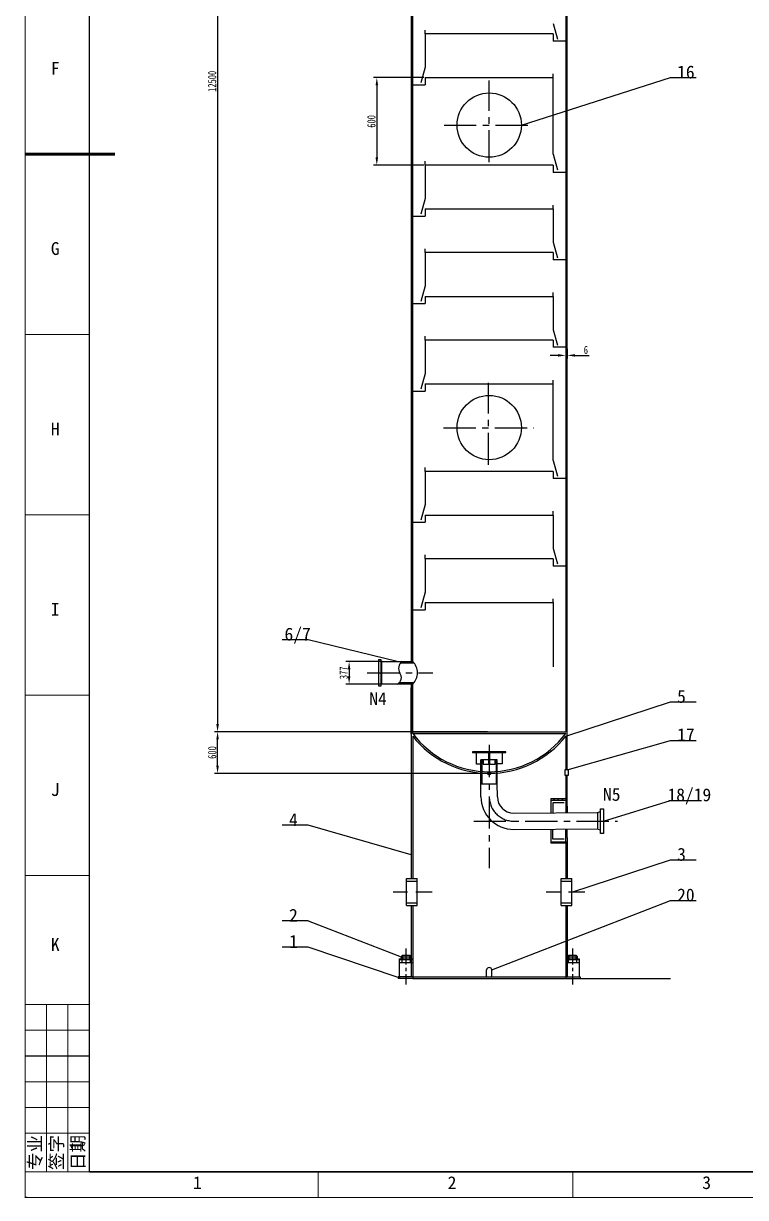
# Model space of a CAD drawing. Header units: inches. Extents: x -3009 to -2355, y -2780 to -1953.
# Drawn here: x -3009.5 to -2728.8, y -2779.6 to -2323.3 of the extents above; entities that cross this region are included whole.
import ezdxf

# ---------------------------------------------------------------- set-up
doc = ezdxf.new("R2010")
doc.units = ezdxf.units.IN
doc.header["$MEASUREMENT"] = 0
doc.header["$PDSIZE"] = -5
for name, pattern in [('ACAD_ISO05W100', [33, 24, -3, 0, -3, 0, -3]), ('CENTER', [2, 1.25, -0.25, 0.25, -0.25]), ('CENTERX2', [101.599999, 63.5, -12.7, 12.7, -12.7]), ('DASHED2', [9.525, 6.35, -3.175])]:
    doc.linetypes.add(name, pattern=pattern)
doc.layers.get('0').update_dxf_attribs({"lineweight": 25})
for name, color, linetype, lineweight in [('1', 240, 'Continuous', 25), ('A图框', 7, 'Continuous', 18), ('A标注1', 100, 'Continuous', 25), ('中心线', 1, 'CENTER', 25), ('内件', 150, 'Continuous', 25), ('标注', 102, 'Continuous', 25), ('设备轮廓', 7, 'Continuous', 25)]:
    doc.layers.add(name, color=color, linetype=linetype, lineweight=lineweight)
doc.styles.add('Annotative', font='')
doc.styles.add('HZA', font='', dxfattribs={"width": 0.75})
doc.styles.add('工程字', font='')
doc.styles.add('文字5', font='')
doc.styles.get('Annotative').set_extended_font_data('arial')
doc.styles.get('HZA').set_extended_font_data('宋体')
doc.styles.get('工程字').set_extended_font_data('宋体')
doc.styles.get('文字5').set_extended_font_data('宋体')
doc.dimstyles.new('ISO-25', dxfattribs={"dimtxt": 3.2, "dimasz": 3, "dimexe": 1.25, "dimexo": 0.625, "dimgap": 0.5, "dimtad": 1, "dimtoh": 1, "dimdec": 4, "dimdsep": 46, "dimtxsty": 'HZA', "dimcen": 2.5, "dimdle": 6, "dimclrd": 256, "dimclre": 256, "dimclrt": 256, "dimadec": 0, "dimazin": 0, "dimtfac": 1, "dimtdec": 4, "dimtmove": 0, "dimatfit": 3, "dimfxl": 0, "dimtolj": 1, "dimarcsym": 0})
pattern_1 = [(45, (0, 0), (-0.79549513, 0.79549513), [])]

# ---------------------------------------------------------------- blocks, each defined once
blk = doc.blocks.new('*X7')
at = {"layer": '标注', "ltscale": 10}
for points in [[(-2883.38, -2574.29), (-2882.38, -2574.29), (-2882.88, -2571.29)], [(-2883.38, -2577.05), (-2882.38, -2577.05), (-2882.88, -2580.05)]]:
    blk.add_hatch(color=256, dxfattribs=at).paths.add_polyline_path(points, flags=0)
at = {"layer": '标注', "lineweight": -2, "ltscale": 10}
for p, q in [((-2870.79, -2571.29), (-2884.13, -2571.29)), ((-2882.88, -2574.29), (-2882.88, -2577.05)), ((-2870.79, -2580.05), (-2884.13, -2580.05))]:
    blk.add_line(p, q, dxfattribs=at)
at = {"layer": '标注', "ltscale": 10, "insert": (-2884.98, -2575.67), "char_height": 3.2, "width": 9.4927, "attachment_point": 5, "rotation": 90, "style": 'HZA'}
blk.add_mtext('377', dxfattribs=at)
blk = doc.blocks.new('*X8')
at = {"layer": '标注', "ltscale": 10}
for points in [[(-2801.66, -2451.82), (-2801.66, -2452.82), (-2798.66, -2452.32)], [(-2795.06, -2451.82), (-2795.06, -2452.82), (-2798.06, -2452.32)]]:
    blk.add_hatch(color=256, dxfattribs=at).paths.add_polyline_path(points, flags=0)
at = {"layer": '标注', "lineweight": -2, "ltscale": 10}
for p, q in [((-2798.66, -2449.81), (-2798.66, -2453.57)), ((-2798.06, -2449.81), (-2798.06, -2453.57)), ((-2801.66, -2452.32), (-2804.66, -2452.32)), ((-2798.66, -2452.32), (-2798.06, -2452.32)), ((-2795.06, -2452.32), (-2789.57, -2452.32))]:
    blk.add_line(p, q, dxfattribs=at)
at = {"layer": '标注', "ltscale": 10, "insert": (-2790.82, -2450.22), "char_height": 3.2, "width": 2.762, "attachment_point": 5, "style": 'HZA'}
blk.add_mtext('6', dxfattribs=at)
blk = doc.blocks.new('*X10')
at = {"layer": '标注', "ltscale": 10}
for points in [[(-2934.52, -2096.05), (-2933.52, -2096.05), (-2934.02, -2093.05)], [(-2934.52, -2595.56), (-2933.52, -2595.56), (-2934.02, -2598.56)]]:
    blk.add_hatch(color=256, dxfattribs=at).paths.add_polyline_path(points, flags=0)
at = {"layer": '标注', "lineweight": -2, "ltscale": 10}
for p, q in [((-2859.39, -2093.05), (-2935.27, -2093.05)), ((-2934.02, -2096.05), (-2934.02, -2595.56)), ((-2859.39, -2598.56), (-2935.27, -2598.56))]:
    blk.add_line(p, q, dxfattribs=at)
at = {"layer": '标注', "ltscale": 10, "insert": (-2936.12, -2345.8), "char_height": 3.2, "width": 16.0358, "attachment_point": 5, "rotation": 90, "style": 'HZA'}
blk.add_mtext('12500', dxfattribs=at)
blk = doc.blocks.new('*X11')
at = {"layer": '标注', "ltscale": 10}
for points in [[(-2934.52, -2601.56), (-2933.52, -2601.56), (-2934.02, -2598.56)], [(-2934.52, -2611.74), (-2933.52, -2611.74), (-2934.02, -2614.74)]]:
    blk.add_hatch(color=256, dxfattribs=at).paths.add_polyline_path(points, flags=0)
at = {"layer": '标注', "lineweight": -2, "ltscale": 10}
for p, q in [((-2829.03, -2598.56), (-2935.27, -2598.56)), ((-2934.02, -2611.74), (-2934.02, -2601.56)), ((-2829.03, -2614.74), (-2935.27, -2614.74))]:
    blk.add_line(p, q, dxfattribs=at)
at = {"layer": '标注', "ltscale": 10, "insert": (-2936.12, -2606.65), "char_height": 3.2, "width": 9.6268, "attachment_point": 5, "rotation": 90, "style": 'HZA'}
blk.add_mtext('600', dxfattribs=at)
blk = doc.blocks.new('*X13')
at = {"layer": '标注', "ltscale": 10}
for points in [[(-2872.61, -2347.38), (-2871.61, -2347.38), (-2872.11, -2344.38)], [(-2872.61, -2375.38), (-2871.61, -2375.38), (-2872.11, -2378.38)]]:
    blk.add_hatch(color=256, dxfattribs=at).paths.add_polyline_path(points, flags=0)
at = {"layer": '标注', "lineweight": -2, "ltscale": 10}
for p, q in [((-2853.89, -2344.38), (-2873.36, -2344.38)), ((-2872.11, -2347.38), (-2872.11, -2375.38)), ((-2853.89, -2378.38), (-2873.36, -2378.38))]:
    blk.add_line(p, q, dxfattribs=at)
at = {"layer": '标注', "ltscale": 10, "insert": (-2874.21, -2361.38), "char_height": 3.2, "width": 9.6268, "attachment_point": 5, "rotation": 90, "style": 'HZA'}
blk.add_mtext('600', dxfattribs=at)

msp = doc.modelspace()

# ---------------------------------------------------------------- hatches: boundary and pattern name
at = {"true_color": 0x136734}
h = msp.add_hatch(dxfattribs=at)
h.set_pattern_fill('_U', color=116, style=0, pattern_type=0)
h.set_pattern_definition(pattern_1)
h.paths.add_polyline_path([(-2798.66023, -2624.69742), (-2804.44778, -2624.69742), (-2804.44778, -2625.14742), (-2798.66023, -2625.14742)], flags=0)
h = msp.add_hatch(dxfattribs=at)
h.set_pattern_fill('_U', color=116, style=0, pattern_type=0)
h.set_pattern_definition(pattern_1)
h.paths.add_polyline_path([(-2798.66023, -2641.40648), (-2804.44778, -2641.40648), (-2804.44778, -2641.85648), (-2798.66023, -2641.85648)], flags=0)
at = {"layer": '设备轮廓', "ltscale": 10, "true_color": 0x139b48}
h = msp.add_hatch(dxfattribs=at)
h.set_pattern_fill('ANSI31', color=114, style=0, pattern_type=0)
h.set_pattern_definition([(135, (0, 0), (-0.0883883476, -0.0883883476), [])])
edge = h.paths.add_edge_path(flags=0)
edge.add_spline(control_points=[(-2863.45987, -2579.56767), (-2863.68985, -2579.72771), (-2863.92504, -2579.88769), (-2864.16023, -2580.04767)], knot_values=[0, 0, 0, 0, 0.849068272, 0.849068272, 0.849068272, 0.849068272], weights=[1, 1, 1, 1], degree=3, periodic=0)
edge.add_line((-2864.16023, -2580.04767), (-2858.16023, -2580.04767))
edge.add_arc((-2862.39631, -2575.66767), 6.09334, 314.0430558, 320.2049699)
edge.add_line((-2857.71456, -2579.56767), (-2863.45987, -2579.56767))
edge = h.paths.add_edge_path(flags=0)
edge.add_spline(control_points=[(-2862.2541, -2571.28767), (-2862.35071, -2571.37445), (-2862.44731, -2571.46124), (-2862.54197, -2571.54802)], knot_values=[0, 0, 0, 0, 0.38813779, 0.38813779, 0.38813779, 0.38813779], weights=[1, 1, 1, 1], degree=3, periodic=0)
edge.add_spline(control_points=[(-2862.54197, -2571.54802), (-2862.54617, -2571.55186), (-2862.55036, -2571.55571), (-2862.55454, -2571.55955)], knot_values=[0, 0, 0, 0, 0.017062228, 0.017062228, 0.017062228, 0.017062228], weights=[1, 1, 1, 1], degree=3, periodic=0)
edge.add_spline(control_points=[(-2862.55454, -2571.55955), (-2862.63008, -2571.62893), (-2862.70432, -2571.6983), (-2862.77629, -2571.76767)], knot_values=[0, 0, 0, 0, 0.304115588, 0.304115588, 0.304115588, 0.304115588], weights=[1, 1, 1, 1], degree=3, periodic=0)
edge.add_line((-2862.77629, -2571.76767), (-2857.71456, -2571.76767))
edge.add_arc((-2862.39631, -2575.66767), 6.09334, 39.7950301, 45.9569442)
edge.add_line((-2858.16023, -2571.28767), (-2862.2541, -2571.28767))

# ---------------------------------------------------------------- linework, layer by layer
at = {"linetype": 'CENTERX2'}
for p, q in [((-2821.97773, -2606.42381), (-2834.8969, -2606.42381)), ((-2834.8969, -2606.42381), (-2834.8969, -2606.72292)), ((-2833.32306, -2606.7073), (-2834.88897, -2606.7073)), ((-2834.88897, -2606.7073), (-2823.3621, -2606.7073)), ((-2833.32306, -2611.13901), (-2833.32306, -2606.7073)), ((-2831.62147, -2609.43039), (-2831.20185, -2609.43039)), ((-2831.62147, -2618.82854), (-2831.62147, -2609.43344)), ((-2825.26609, -2609.43005), (-2831.62103, -2609.43005)), ((-2831.19481, -2618.82104), (-2831.19481, -2609.43039)), ((-2830.74737, -2609.45764), (-2830.74737, -2611.12411)), ((-2828.6726, -2606.70156), (-2828.6726, -2611.16684)), ((-2828.22342, -2611.16684), (-2828.22342, -2606.70156)), ((-2826.0631, -2611.12411), (-2826.0631, -2609.45764)), ((-2825.551, -2618.82103), (-2825.551, -2609.43378)), ((-2825.27125, -2618.82854), (-2825.26609, -2609.43005)), ((-2823.36804, -2606.70156), (-2821.97773, -2606.70156)), ((-2823.3621, -2606.7073), (-2823.3621, -2611.00866)), ((-2821.97773, -2606.70156), (-2821.97773, -2606.42381)), ((-2831.58315, -2611.13901), (-2833.32306, -2611.13901)), ((-2830.74737, -2611.12411), (-2826.0631, -2611.12411)), ((-2828.6726, -2611.16684), (-2828.22342, -2611.16684)), ((-2823.3621, -2611.00866), (-2825.189, -2611.00866)), ((-2831.63748, -2618.82854), (-2825.27125, -2618.82854))]:
    msp.add_line(p, q, dxfattribs=at)
for p, q in [((-2798.66023, -2624.69742), (-2804.44778, -2624.69742)), ((-2804.44778, -2624.69742), (-2804.44778, -2630.09742)), ((-2804.44778, -2625.14742), (-2798.66023, -2625.14742)), ((-2799.22273, -2626.17915), (-2803.69242, -2626.17915)), ((-2803.69242, -2626.17915), (-2803.69242, -2630.09742)), ((-2818.89632, -2630.16796), (-2786.35895, -2630.0091)), ((-2818.89632, -2636.52703), (-2786.35895, -2636.36816)), ((-2804.44778, -2636.45648), (-2804.44778, -2641.85648)), ((-2803.69242, -2640.37475), (-2803.69242, -2636.45648)), ((-2804.44778, -2641.40648), (-2798.66023, -2641.40648)), ((-2799.22273, -2640.37475), (-2803.69242, -2640.37475)), ((-2798.66023, -2641.85648), (-2804.44778, -2641.85648))]:
    msp.add_line(p, q)
for points in [[(-2799.22273, -2630.09742, 0.01688, 0.01688, 0), (-2799.22273, -2626.17915, 0.01688, 0.01688, 0)], [(-2799.22273, -2640.37475, 0.01688, 0.01688, 0), (-2799.22273, -2636.45648, 0.01688, 0.01688, 0)]]:
    msp.add_lwpolyline(points, format="xyseb")
msp.add_circle((-2828.40601, -2614.7367), 0.57351, dxfattribs=at)
for radius in [12.72515, 6.34387]:
    msp.add_arc((-2818.89632, -2623.82409), radius, 180, 270)
at = {"layer": 'A图框'}
for p, q in [((-3008.89091, -1953.58975), (-3008.89091, -2779.58975)), ((-3000.55791, -2769.58975), (-3000.55791, -2704.58975)), ((-2992.22491, -2769.58975), (-2992.22491, -2704.58975)), ((-2983.89091, -2724.50642), (-2993.89091, -2724.50642)), ((-2894.89091, -2769.58975), (-2894.89091, -2779.58975)), ((-2795.89091, -2769.58975), (-2795.89091, -2779.58975)), ((-2993.89091, -2779.58975), (-2399.89091, -2779.58975))]:
    msp.add_line(p, q, dxfattribs=at)
at = {"layer": 'A图框', "ltscale": 10}
for p, q in [((-2983.89091, -2444.17308), (-3008.89091, -2444.17308)), ((-2983.89091, -2514.25642), (-3008.89091, -2514.25642)), ((-2983.89091, -2584.33975), (-3008.89091, -2584.33975)), ((-2983.89091, -2654.42308), (-3008.89091, -2654.42308)), ((-3008.89091, -2779.58975), (-2399.89091, -2779.58975))]:
    msp.add_line(p, q, dxfattribs=at)
at = {"layer": 'A图框'}
for points in [[(-2983.89091, -1963.58975, 0.6, 0.6, 0), (-2983.89091, -2769.58975, 0.6, 0.6, 0)], [(-2973.89091, -2374.08975, 1.2, 1.2, 0), (-3008.89091, -2374.08975, 1.2, 1.2, 0)], [(-2983.89091, -2704.58975, 0.4, 0.4, 0), (-3008.89091, -2704.58975, 0.4, 0.4, 0)], [(-2983.89091, -2714.58975, 0.4, 0.4, 0), (-3008.89091, -2714.58975, 0.4, 0.4, 0)], [(-2983.89091, -2724.58975, 0.4, 0.4, 0), (-3008.89091, -2724.58975, 0.4, 0.4, 0)], [(-2983.89091, -2734.58975, 0.4, 0.4, 0), (-3008.89091, -2734.58975, 0.4, 0.4, 0)], [(-2983.89091, -2744.58975, 0.4, 0.4, 0), (-3008.89091, -2744.58975, 0.4, 0.4, 0)], [(-2983.89091, -2754.58975, 0.4, 0.4, 0), (-3008.89091, -2754.58975, 0.4, 0.4, 0)], [(-2983.89091, -2769.58975, 0.4, 0.4, 0), (-3008.89091, -2769.58975, 0.4, 0.4, 0)], [(-2983.89091, -2769.58975, 0.6, 0.6, 0), (-2409.89091, -2769.58975, 0.6, 0.6, 0)]]:
    msp.add_lwpolyline(points, format="xyseb", dxfattribs=at)
for p in [(-2983.89091, -2724.50642), (-2894.89091, -2769.58975), (-2795.89091, -2769.58975)]:
    msp.add_point(p, dxfattribs=at)
at = {"layer": 'A标注1', "ltscale": 10}
for p, q in [((-2815.91034, -2362.86157), (-2757.9709, -2344.38081)), ((-2757.9709, -2344.38081), (-2747.9709, -2344.38081)), ((-2898.84956, -2562.83491), (-2908.84956, -2562.83491)), ((-2864.16023, -2571.28767), (-2898.84956, -2562.83491)), ((-2798.66023, -2600.34048), (-2757.9709, -2587.0142)), ((-2757.9709, -2587.0142), (-2747.9709, -2587.0142)), ((-2798.06023, -2613.44125), (-2757.9709, -2601.92994)), ((-2757.9709, -2601.92994), (-2747.9709, -2601.92994)), ((-2783.98395, -2633.32226), (-2757.9709, -2625.29375)), ((-2757.9709, -2625.29375), (-2747.9709, -2625.29375)), ((-2898.84956, -2634.92841), (-2908.84956, -2634.92841)), ((-2858.76023, -2646.4752), (-2898.84956, -2634.92841)), ((-2796.26023, -2660.87971), (-2757.9709, -2648.40743)), ((-2757.9709, -2648.40743), (-2747.9709, -2648.40743)), ((-2827.41023, -2691.04741), (-2757.9709, -2664.21243)), ((-2757.9709, -2664.21243), (-2747.9709, -2664.21243)), ((-2898.84956, -2672.11426), (-2908.84956, -2672.11426)), ((-2898.84956, -2672.11426), (-2862.58186, -2686.00242)), ((-2898.84956, -2682.27133), (-2908.84956, -2682.27133)), ((-2863.76023, -2694.1117), (-2898.84956, -2682.27133)), ((-2793.06023, -2694.4617), (-2757.9709, -2694.4617))]:
    msp.add_line(p, q, dxfattribs=at)
at = {"layer": '中心线', "ltscale": 10}
for p, q in [((-2828.41023, -2377.27634), (-2828.41023, -2345.4578)), ((-2845.9348, -2362.86157), (-2810.88566, -2362.86157)), ((-2828.64945, -2494.84877), (-2828.64945, -2463.03024)), ((-2846.17401, -2480.43401), (-2811.12488, -2480.43401)), ((-2875.85454, -2575.66767), (-2850.27426, -2575.66767)), ((-2828.40601, -2603.70794), (-2828.40601, -2651.54372)), ((-2834.4146, -2633.32226), (-2778.54218, -2633.32226))]:
    msp.add_line(p, q, dxfattribs=at)
at = {"layer": '中心线', "linetype": 'DASHED2'}
for p, q in [((-2850.63617, -2660.87971), (-2865.75435, -2660.87971)), ((-2791.19072, -2660.87971), (-2806.30891, -2660.87971))]:
    msp.add_line(p, q, dxfattribs=at)
at = {"layer": '中心线', "ltscale": 5}
for p, q in [((-2860.77143, -2682.84041), (-2860.77143, -2696.86866)), ((-2796.04903, -2682.84041), (-2796.04903, -2696.86866))]:
    msp.add_line(p, q, dxfattribs=at)
at = {"layer": '中心线', "linetype": 'ACAD_ISO05W100'}
msp.add_arc((-2818.89632, -2623.82409), 9.49817, 180, 270, dxfattribs=at)
at = {"layer": '内件'}
for p, q in [((-2853.26023, -2327.38081), (-2853.26023, -2325.88081)), ((-2803.56023, -2323.32486), (-2801.82371, -2329.38081)), ((-2803.56023, -2327.38081), (-2853.26023, -2327.38081)), ((-2803.56023, -2327.38081), (-2803.56023, -2330.18081)), ((-2798.66023, -2330.18081), (-2803.56023, -2330.18081)), ((-2853.26023, -2340.32486), (-2854.99675, -2346.38081)), ((-2853.26023, -2344.38081), (-2853.26023, -2347.18081)), ((-2853.26023, -2344.38081), (-2803.56023, -2344.38081)), ((-2803.56023, -2344.38081), (-2803.56023, -2342.88081)), ((-2858.16023, -2347.18081), (-2853.26023, -2347.18081)), ((-2853.26023, -2378.38081), (-2853.26023, -2376.88081)), ((-2803.56023, -2374.16121), (-2801.82371, -2380.21715)), ((-2803.56023, -2378.38081), (-2853.26023, -2378.38081)), ((-2803.56023, -2378.38081), (-2803.56023, -2381.18081)), ((-2798.66023, -2381.18081), (-2803.56023, -2381.18081)), ((-2853.26023, -2391.32486), (-2854.99675, -2397.38081)), ((-2853.26023, -2395.38081), (-2853.26023, -2398.18081)), ((-2853.26023, -2395.38081), (-2803.56023, -2395.38081)), ((-2803.56023, -2395.38081), (-2803.56023, -2393.88081)), ((-2858.16023, -2398.18081), (-2853.26023, -2398.18081)), ((-2803.56023, -2408.32486), (-2801.82371, -2414.38081)), ((-2853.26023, -2412.38081), (-2853.26023, -2410.88081)), ((-2803.56023, -2412.38081), (-2853.26023, -2412.38081)), ((-2803.56023, -2412.38081), (-2803.56023, -2415.18081)), ((-2798.66023, -2415.18081), (-2803.56023, -2415.18081)), ((-2853.26023, -2425.32486), (-2854.99675, -2431.38081)), ((-2853.26023, -2429.38081), (-2853.26023, -2432.18081)), ((-2853.26023, -2429.38081), (-2803.56023, -2429.38081)), ((-2803.56023, -2429.38081), (-2803.56023, -2427.88081)), ((-2858.16023, -2432.18081), (-2853.26023, -2432.18081)), ((-2853.26023, -2446.38081), (-2853.26023, -2444.88081)), ((-2803.56023, -2442.32486), (-2801.82371, -2448.38081)), ((-2803.56023, -2446.38081), (-2853.26023, -2446.38081)), ((-2803.56023, -2446.38081), (-2803.56023, -2449.18081)), ((-2798.66023, -2449.18081), (-2803.56023, -2449.18081)), ((-2853.26023, -2459.32486), (-2854.99675, -2465.38081)), ((-2853.26023, -2463.38081), (-2853.26023, -2466.18081)), ((-2853.26023, -2463.38081), (-2803.56023, -2463.38081)), ((-2803.56023, -2463.38081), (-2803.56023, -2461.88081)), ((-2858.16023, -2466.18081), (-2853.26023, -2466.18081)), ((-2803.56023, -2493.16121), (-2801.82371, -2499.21715)), ((-2853.26023, -2497.38081), (-2853.26023, -2495.88081)), ((-2803.56023, -2497.38081), (-2853.26023, -2497.38081)), ((-2803.56023, -2497.38081), (-2803.56023, -2500.18081)), ((-2798.66023, -2500.18081), (-2803.56023, -2500.18081)), ((-2853.26023, -2510.32486), (-2854.99675, -2516.38081)), ((-2803.56023, -2514.38081), (-2803.56023, -2512.88081)), ((-2858.16023, -2517.18081), (-2853.26023, -2517.18081)), ((-2853.26023, -2514.38081), (-2853.26023, -2517.18081)), ((-2853.26023, -2514.38081), (-2803.56023, -2514.38081)), ((-2803.56023, -2527.32486), (-2801.82371, -2533.38081)), ((-2853.26023, -2531.38081), (-2853.26023, -2529.88081)), ((-2803.56023, -2531.38081), (-2853.26023, -2531.38081)), ((-2803.56023, -2531.38081), (-2803.56023, -2534.18081)), ((-2798.66023, -2534.18081), (-2803.56023, -2534.18081)), ((-2853.26023, -2544.32486), (-2854.99675, -2550.38081)), ((-2853.26023, -2548.38081), (-2853.26023, -2551.18081)), ((-2853.26023, -2548.38081), (-2803.56023, -2548.38081)), ((-2803.56023, -2548.38081), (-2803.56023, -2546.88081)), ((-2858.16023, -2551.18081), (-2853.26023, -2551.18081)), ((-2803.56023, -2565.38081), (-2803.56023, -2568.18081))]:
    msp.add_line(p, q, dxfattribs=at)
at = {"layer": '内件', "ltscale": 10}
for p, q in [((-2853.26023, -2327.38081), (-2853.26023, -2340.32486)), ((-2803.56023, -2374.16121), (-2803.56023, -2344.38081)), ((-2853.26023, -2378.38081), (-2853.26023, -2391.32486)), ((-2803.56023, -2395.38081), (-2803.56023, -2408.32486)), ((-2853.26023, -2412.38081), (-2853.26023, -2425.32486)), ((-2803.56023, -2429.38081), (-2803.56023, -2442.32486)), ((-2853.26023, -2446.38081), (-2853.26023, -2459.32486)), ((-2803.56023, -2493.16121), (-2803.56023, -2463.38081)), ((-2853.26023, -2497.38081), (-2853.26023, -2510.32486)), ((-2803.56023, -2514.38081), (-2803.56023, -2527.32486)), ((-2853.26023, -2531.38081), (-2853.26023, -2544.32486)), ((-2803.56023, -2548.38081), (-2803.56023, -2573.38081))]:
    msp.add_line(p, q, dxfattribs=at)
at = {"layer": '设备轮廓', "ltscale": 10}
for p, q in [((-2798.66023, -2222.45819), (-2798.66023, -2598.5617)), ((-2798.06023, -2613.44125), (-2798.06023, -2222.45819)), ((-2858.76023, -2254.26372), (-2858.76023, -2571.28767)), ((-2858.16023, -2571.28767), (-2858.16023, -2254.26372)), ((-2858.76023, -2580.04767), (-2858.76023, -2607.24368)), ((-2858.76023, -2599.5617), (-2858.76023, -2581.54337)), ((-2858.16023, -2599.2617), (-2858.16023, -2580.04767)), ((-2858.16023, -2598.5617), (-2858.16023, -2581.54337)), ((-2858.76023, -2599.5617), (-2858.76023, -2655.62971)), ((-2858.16023, -2600.34048), (-2858.16023, -2655.62971)), ((-2798.66023, -2600.34048), (-2798.66023, -2613.44125)), ((-2798.06023, -2613.44125), (-2799.06023, -2613.44125)), ((-2799.06023, -2613.44125), (-2799.06023, -2615.44125)), ((-2797.56023, -2613.44125), (-2798.06023, -2613.44125)), ((-2797.56023, -2615.44125), (-2797.56023, -2613.44125)), ((-2831.62147, -2623.82409), (-2831.62147, -2618.82854)), ((-2825.2402, -2623.82409), (-2825.27125, -2618.82854)), ((-2799.06023, -2615.44125), (-2798.06023, -2615.44125)), ((-2798.66023, -2615.44125), (-2798.66023, -2626.54202)), ((-2798.06023, -2627.54202), (-2798.06023, -2615.44125)), ((-2798.06023, -2615.44125), (-2797.56023, -2615.44125)), ((-2798.66023, -2626.54202), (-2798.66023, -2630.06916)), ((-2798.06023, -2627.54202), (-2798.04791, -2630.06617)), ((-2786.35895, -2630.0091), (-2786.35895, -2636.36816)), ((-2798.66023, -2641.17688), (-2798.66023, -2636.42822)), ((-2798.08273, -2639.67893), (-2798.08273, -2636.4254)), ((-2798.08273, -2639.67893), (-2798.08273, -2655.62971))]:
    msp.add_line(p, q, dxfattribs=at)
at = {"layer": '设备轮廓'}
for p, q in [((-2870.16023, -2571.28767), (-2870.56023, -2571.06871)), ((-2870.16023, -2580.04767), (-2870.56023, -2580.26662)), ((-2858.16023, -2598.5617), (-2798.66023, -2598.5617)), ((-2858.16023, -2599.2617), (-2798.66023, -2599.2617)), ((-2786.35861, -2630.0091), (-2785.17111, -2629.58867)), ((-2786.35895, -2636.36816), (-2785.17145, -2636.78859)), ((-2798.66023, -2641.17688), (-2798.66023, -2655.62971)), ((-2860.56023, -2666.12971), (-2860.56023, -2655.62971)), ((-2860.56023, -2655.62971), (-2856.36023, -2655.62971)), ((-2860.56023, -2656.67971), (-2856.36023, -2656.67971)), ((-2856.36023, -2666.12971), (-2856.36023, -2655.62971)), ((-2800.46023, -2666.12971), (-2800.46023, -2655.62971)), ((-2800.46023, -2655.62971), (-2796.26023, -2655.62971)), ((-2800.46023, -2656.67971), (-2796.26023, -2656.67971)), ((-2796.26023, -2666.12971), (-2796.26023, -2655.62971)), ((-2860.56023, -2665.07971), (-2856.36023, -2665.07971)), ((-2860.56023, -2666.12971), (-2856.36023, -2666.12971)), ((-2858.76023, -2666.12971), (-2858.76023, -2693.7617)), ((-2858.16023, -2666.12971), (-2858.16023, -2693.7617)), ((-2800.46023, -2665.07971), (-2796.26023, -2665.07971)), ((-2800.46023, -2666.12971), (-2796.26023, -2666.12971)), ((-2798.66023, -2666.12971), (-2798.66023, -2693.7617)), ((-2798.06023, -2666.12971), (-2798.06023, -2693.7617)), ((-2863.38263, -2686.7985), (-2858.16023, -2686.7985)), ((-2863.38263, -2686.7985), (-2863.38263, -2693.7617)), ((-2863.38263, -2687.14666), (-2858.16023, -2687.14666)), ((-2862.12925, -2685.35966), (-2862.58186, -2686.00242)), ((-2862.58186, -2686.00242), (-2858.961, -2686.00242)), ((-2862.58186, -2686.00242), (-2862.58186, -2686.7985)), ((-2862.40778, -2687.14666), (-2862.40778, -2688.19114)), ((-2862.12925, -2685.35966), (-2859.41361, -2685.35966)), ((-2862.12925, -2685.35966), (-2862.12925, -2686.7985)), ((-2859.41361, -2685.35966), (-2859.41361, -2686.7985)), ((-2859.41361, -2685.35966), (-2858.961, -2686.00242)), ((-2859.13508, -2687.14666), (-2859.13508, -2688.19114)), ((-2858.961, -2686.00242), (-2858.961, -2686.7985)), ((-2858.16023, -2686.7985), (-2858.16023, -2693.7617)), ((-2798.66023, -2686.7985), (-2793.43783, -2686.7985)), ((-2798.66023, -2686.7985), (-2798.66023, -2693.7617)), ((-2798.66023, -2687.14666), (-2793.43783, -2687.14666)), ((-2797.40685, -2685.35966), (-2797.85946, -2686.00242)), ((-2797.85946, -2686.00242), (-2794.2386, -2686.00242)), ((-2797.85946, -2686.00242), (-2797.85946, -2686.7985)), ((-2797.68538, -2687.14666), (-2797.68538, -2688.19114)), ((-2797.40685, -2685.35966), (-2794.69121, -2685.35966)), ((-2797.40685, -2685.35966), (-2797.40685, -2686.7985)), ((-2794.69121, -2685.35966), (-2794.69121, -2686.7985)), ((-2794.69121, -2685.35966), (-2794.2386, -2686.00242)), ((-2794.41268, -2687.14666), (-2794.41268, -2688.19114)), ((-2794.2386, -2686.00242), (-2794.2386, -2686.7985)), ((-2793.43783, -2686.7985), (-2793.43783, -2693.7617)), ((-2863.38263, -2688.19114), (-2858.16023, -2688.19114)), ((-2829.41023, -2693.7617), (-2829.41023, -2691.04741)), ((-2827.41023, -2693.7617), (-2827.41023, -2691.04741)), ((-2798.66023, -2688.19114), (-2793.43783, -2688.19114)), ((-2858.16023, -2693.7617), (-2863.76023, -2693.7617)), ((-2863.76023, -2693.7617), (-2863.76023, -2694.4617)), ((-2863.76023, -2693.7617), (-2863.06023, -2693.7617)), ((-2858.16023, -2694.4617), (-2863.76023, -2694.4617)), ((-2858.16023, -2693.7617), (-2798.66023, -2693.7617)), ((-2858.16023, -2693.7617), (-2858.16023, -2694.4617)), ((-2858.16023, -2694.4617), (-2798.66023, -2694.4617)), ((-2798.66023, -2693.7617), (-2793.06023, -2693.7617)), ((-2798.66023, -2693.7617), (-2798.66023, -2694.4617)), ((-2798.66023, -2694.4617), (-2793.06023, -2694.4617)), ((-2793.06023, -2693.7617), (-2793.06023, -2694.4617))]:
    msp.add_line(p, q, dxfattribs=at)
for points in [[(-2871.36023, -2570.46767), (-2870.56023, -2570.46767), (-2870.56023, -2580.86767), (-2871.36023, -2580.86767)], [(-2785.17145, -2628.57226), (-2783.98395, -2628.57226), (-2783.98395, -2638.07226), (-2785.17145, -2638.07226)]]:
    msp.add_lwpolyline(points, close=True, dxfattribs=at)
for points in [[(-2858.16023, -2580.04767), (-2870.16023, -2580.04767), (-2870.16023, -2571.28767), (-2858.16023, -2571.28767)], [(-2862.77629, -2571.76767), (-2857.71456, -2571.76767)], [(-2857.71456, -2579.56767), (-2863.45987, -2579.56767)]]:
    msp.add_lwpolyline(points, dxfattribs=at)
at = {"layer": '设备轮廓', "ltscale": 10}
for centre in [(-2828.41023, -2362.80838), (-2828.41023, -2480.38081)]:
    msp.add_circle(centre, 12.5, dxfattribs=at)
for centre, radius, start, end in [((-2860.19015, -2574.05704), 3.45389, 126.6964023, 209.8292803), ((-2865.37559, -2577.52339), 2.80162, 295.7094372, 38.6119571)]:
    msp.add_arc(centre, radius, start, end, dxfattribs=at)
at = {"layer": '设备轮廓'}
for centre, radius, start, end in [((-2862.39631, -2575.66767), 6.09334, 314.0430558, 45.9569442), ((-2828.41023, -2576.9492), 37.1875, 216.8698976, 323.1301024), ((-2828.41023, -2576.7992), 37.9375, 218.3546814, 321.6580611)]:
    msp.add_arc(centre, radius, start, end, dxfattribs=at)
msp.add_ellipse((-2828.41023, -2691.04741), major_axis=(-1, 0), ratio=0.849576108, start_param=3.141592654, end_param=6.283185307, dxfattribs=at)
msp.add_open_spline([(-3009.01652, -2779.39332), (-3008.68318, -2779.39332), (-3008.34985, -2779.39332), (-3008.01652, -2779.39332)], degree=3, dxfattribs=at)

# ---------------------------------------------------------------- texts
at = {"layer": '1', "style": '文字5'}
for s, p in [('N4', (-2875.03686, -2588.20754)), ('N5', (-2784.16289, -2625.41473))]:
    msp.add_text(s, height=5, dxfattribs=at).set_placement(p)
at = {"layer": 'A图框', "char_height": 5, "width": 10, "attachment_point": 5, "style": '工程字'}
for s, insert in [('F', (-2997.14993, -2340.75304)), ('G', (-2997.14993, -2410.83638)), ('H', (-2997.14993, -2480.91971)), ('I', (-2997.14993, -2551.00304)), ('J', (-2997.14993, -2621.08638)), ('K', (-2997.14993, -2681.25304)), ('1', (-2941.86884, -2773.83945)), ('2', (-2842.86884, -2773.83945)), ('3', (-2743.86884, -2773.83945))]:
    msp.add_mtext(s, dxfattribs=dict(at, insert=insert))
at = {"layer": 'A图框', "char_height": 5, "attachment_point": 5, "rotation": 90}
for s, insert, width, style in [('{\\fsimsun|b0|i0|c0|p34;专业}', (-3004.72441, -2762.08975), 20, 'Annotative'), ('{\\fsimsun|b0|i0|c0|p34;签字}', (-2996.39141, -2762.08975), 20, 'Annotative'), ('{\\fsimsun|b0|i0|c0|p34;日期}', (-2988.05791, -2762.08975), 20, 'Annotative'), ('1', (-2988.89091, -2759.54808), 70.0833333, '工程字')]:
    msp.add_mtext(s, dxfattribs=dict(at, insert=insert, width=width, style=style))
at = {"layer": 'A标注1', "style": '文字5'}
for s, p in [('16', (-2755.3497, -2344.6783)), ('6/7', (-2908.0008, -2563.1324)), ('5', (-2755.3497, -2587.31168)), ('17', (-2755.3497, -2602.22743)), ('18/19', (-2759.097, -2625.59123)), ('4', (-2906.22836, -2635.22589)), ('3', (-2755.3497, -2648.70491)), ('20', (-2755.3497, -2664.50992)), ('2', (-2906.22836, -2672.41175)), ('1', (-2906.22836, -2682.56882))]:
    msp.add_text(s, height=5, dxfattribs=at).set_placement(p)

# ---------------------------------------------------------------- dimensions: what is measured, and where the dimension line sits
at = {"layer": '标注', "ltscale": 10}
for base, p1, p2, text, picture, middle in [((-2934.01937, -2598.5617), (-2858.76023, -2093.04769), (-2858.76023, -2598.5617), '12500', '*X10', (-2936.11937, -2345.8047)), ((-2872.10772, -2378.38081), (-2853.26023, -2344.38081), (-2853.26023, -2378.38081), '600', '*X13', (-2874.20772, -2361.38081)), ((-2882.88392, -2580.04767), (-2870.16023, -2571.28767), (-2870.16023, -2580.04767), '377', '*X7', (-2884.98392, -2575.66767)), ((-2934.01937, -2598.5617), (-2828.40601, -2614.7367), (-2828.40601, -2598.5617), '600', '*X11', (-2936.11937, -2606.6492))]:
    dim = msp.add_linear_dim(base=base, p1=p1, p2=p2, angle=90, text=text, dimstyle='ISO-25', override={"dimsah": 1, "dimtzin": 0}, dxfattribs=at)
    dim.commit()
    dim.dimension.update_dxf_attribs({"geometry": picture, "text_midpoint": middle})
dim = msp.add_linear_dim(base=(-2798.06023, -2452.32096), p1=(-2798.66023, -2449.18081), p2=(-2798.06023, -2449.18081), text='6', dimstyle='ISO-25', override={"dimsah": 1, "dimtzin": 0}, dxfattribs=at)
dim.commit()
dim.dimension.update_dxf_attribs({"geometry": '*X8', "text_midpoint": (-2790.81737, -2450.22096)})

doc.saveas('drawing.dxf')
